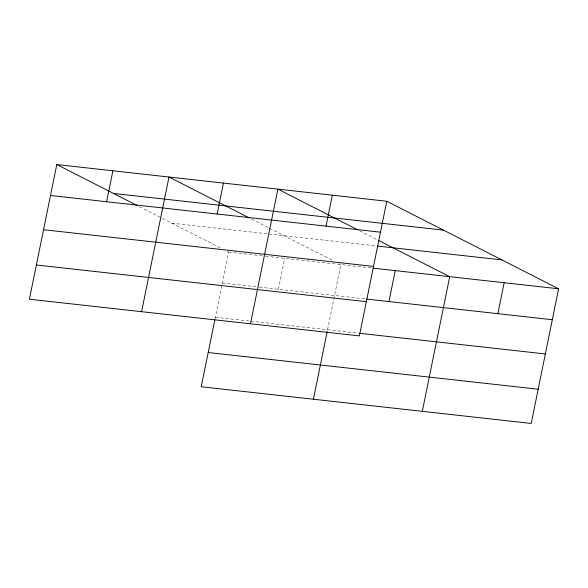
<?xml version="1.0" encoding="UTF-8"?>
<svg xmlns="http://www.w3.org/2000/svg" width="588" height="588" viewBox="0 0 588 588"><rect width="100%" height="100%" fill="white"/><g stroke="black" fill="none" stroke-linecap="round" stroke-linejoin="round"><path stroke-width="0.44" stroke-dasharray="2.94 2.21" d="M215.01 319.027L228.622 252.098L227.005 251.274M278.425 289.274L284.717 258.338M327.56 329.736L340.812 264.571L339.195 263.747M171.924 223.205L376.673 245.975M228.622 252.098L264.813 256.118M265.717 256.221L371.667 268.003M222.33 283.034L258.522 287.054M259.426 287.157L365.376 298.939M215.362 317.263L249.746 321.085M250.65 321.188L358.408 333.168M359.738 230.841L377.584 239.941M251.657 219.148L268.694 227.828M269.51 228.24L333.528 260.859M139.466 206.675L221.331 248.386"/><path stroke-width="0.88" d="M56.793 164.552L29.4 299.211L359.378 335.902L386.772 201.25L56.793 164.552L137.033 205.433M106.597 201.728L112.889 170.792M141.59 311.684L168.991 177.032L249.224 217.905M217.141 214.025L223.433 183.088M214.826 319.909L201.228 386.75L531.207 423.448L558.6 288.789L386.772 201.25M250.481 323.797L277.881 189.138L358.114 230.018M326.031 226.13L332.323 195.194M313.419 399.23L327.2 331.5M388.969 301.563L395.261 270.627M422.309 411.335L449.71 276.683L378.4 240.352M497.86 313.669L504.151 282.732M113.499 193.445L443.477 230.136M50.502 195.488L380.48 232.186M377.577 246.078L501.895 259.903M43.541 229.717L373.512 266.415M373.483 268.209L558.6 288.789M366.28 299.042L552.308 319.725M36.36 264.982L366.339 301.673M359.319 333.271L545.341 353.954M208.189 352.528L538.167 389.219"/></g></svg>
